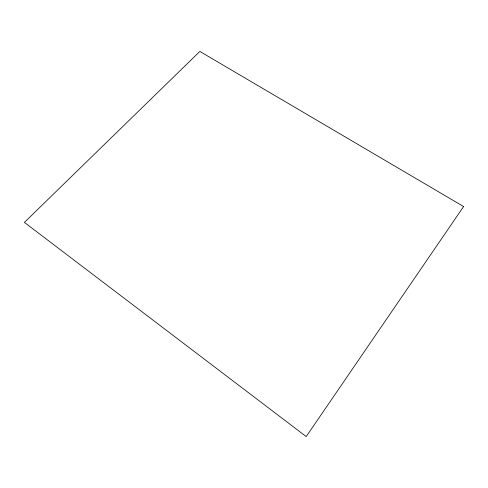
<?xml version="1.0" encoding="UTF-8"?>
<svg xmlns="http://www.w3.org/2000/svg" width="488" height="488" viewBox="0 0 488 488"><rect width="100%" height="100%" fill="white"/><g stroke="black" fill="none" stroke-linecap="round" stroke-linejoin="round"><path stroke-width="0.73" d="M463.6 206.546L306.208 436.565L24.4 222.4L199.854 51.435L463.6 206.546"/></g></svg>
